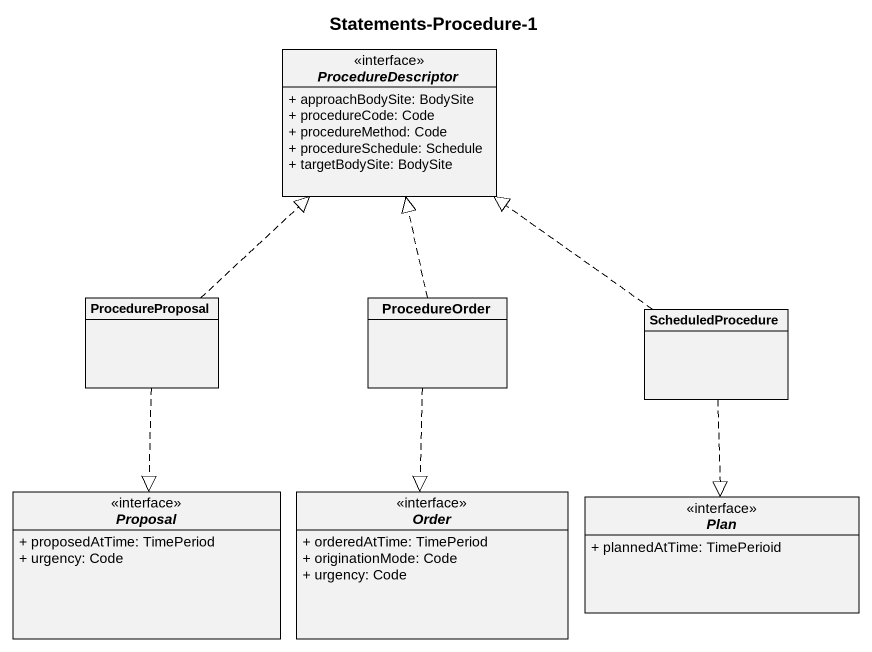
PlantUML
@startuml
title Statements-Procedure-1
hide circle
hide empty members
skinparam classAttributeIconSize 0
interface ProcedureDescriptor {
  + approachBodySite: BodySite
  + procedureCode: Code
  + procedureMethod: Code
  + procedureSchedule: Schedule
  + targetBodySite: BodySite
}
class ProcedureProposal
class ProcedureOrder
class ScheduledProcedure
interface Proposal {
  + proposedAtTime: TimePeriod
  + urgency: Code
}
interface Order {
  + orderedAtTime: TimePeriod
  + originationMode: Code
  + urgency: Code
}
interface Plan {
  + plannedAtTime: TimePerioid
}
ProcedureProposal .up.|> ProcedureDescriptor
ProcedureProposal ..|> Proposal
ProcedureOrder .up.|> ProcedureDescriptor
ProcedureOrder ..|> Order
ScheduledProcedure .up.|> ProcedureDescriptor
ScheduledProcedure ..|> Plan
@enduml
